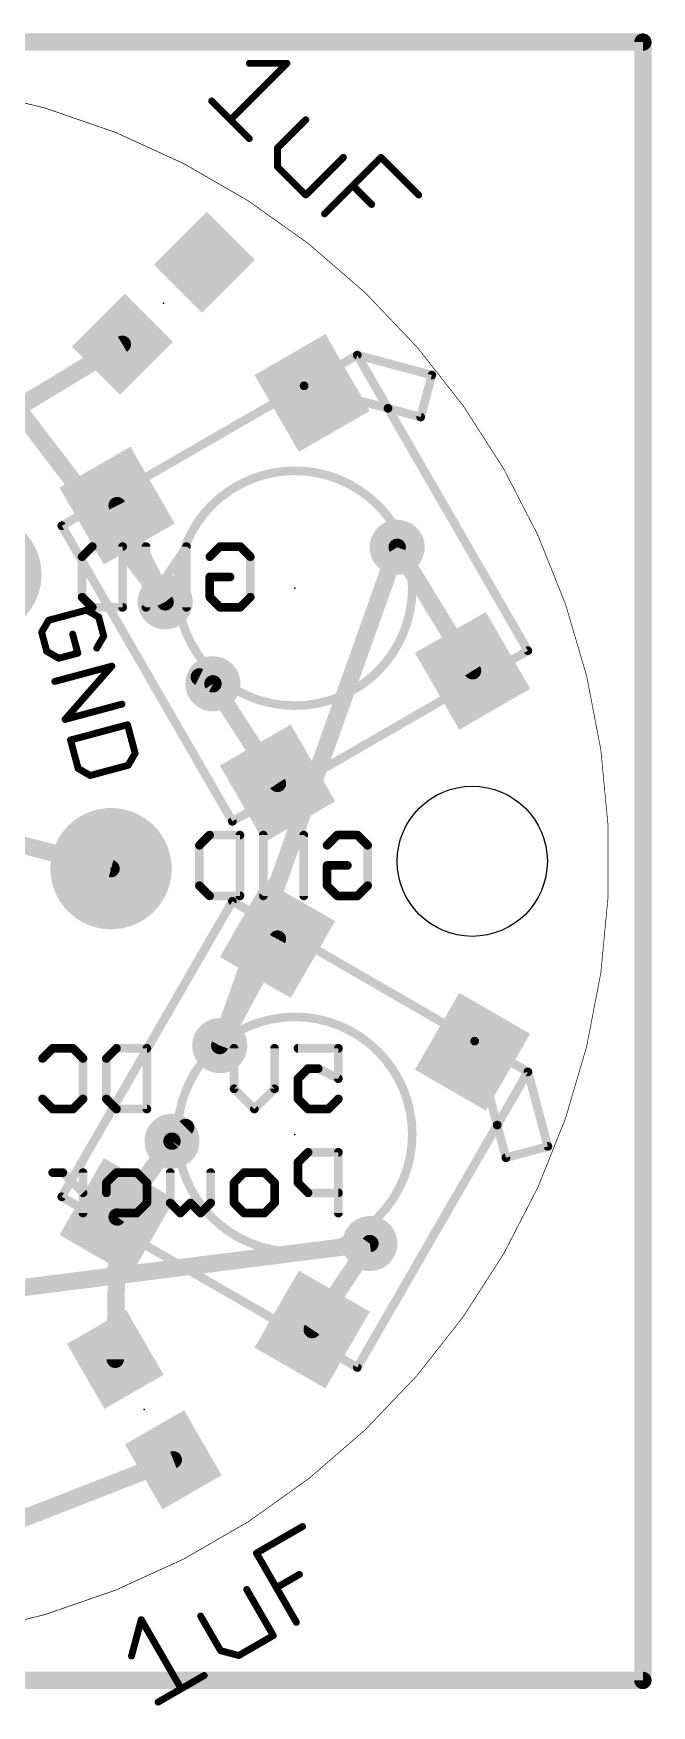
# Model space of a CAD drawing. Extents: x -13.1 to 12.1, y -12.4 to 12.1.
# Drawn here: x 3.07 to 12.13, y -12.37 to 12.13 of the extents above; entities that cross this region are included whole.
import ezdxf

# ---------------------------------------------------------------- set-up
doc = ezdxf.new("R2010")
doc.units = 0
for name, color, linetype in [('1', 12, 'CONTINUOUS'), ('16', 132, 'CONTINUOUS'), ('17', 110, 'CONTINUOUS'), ('18', 110, 'CONTINUOUS'), ('20', 53, 'CONTINUOUS'), ('21', 40, 'CONTINUOUS'), ('22', 6, 'CONTINUOUS'), ('23', 53, 'CONTINUOUS'), ('27', 253, 'CONTINUOUS')]:
    doc.layers.add(name, color=color, linetype=linetype)

# ---------------------------------------------------------------- blocks, each defined once
blk = doc.blocks.new('RECT')
blk.add_solid([(-0.5, -0.5), (0.5, -0.5), (-0.5, 0.5), (0.5, 0.5)])
blk = doc.blocks.new('ROUNDP')
at = {"const_width": 0.5}
blk.add_lwpolyline([(0, -0.25, 1), (0, 0.25, 1), (0, -0.25)], format="xyb", dxfattribs=at)
blk = doc.blocks.new('ROUNDV')
at = {"const_width": 0.5}
blk.add_lwpolyline([(0, -0.25, 1), (0, 0.25, 1), (0, -0.25)], format="xyb", dxfattribs=at)

msp = doc.modelspace()

# ---------------------------------------------------------------- linework, layer by layer
at = {"layer": '1', "const_width": 0.254}
for points in [[(12, 12), (-12, 12)], [(12, -12), (12, 12)], [(2.35, 6.35), (4.3733, 7.5733)], [(5, 3.8), (4.2961, 5.2102)], [(9.5039, 2.7898), (8.4, 4.6)], [(6.6461, 1.1398), (5.7, 2.6)], [(-2.35, 1.65), (4.2071, -0.1077)], [(5.8, -2.7), (6.6461, -1.1398)], [(4.2961, -5.2102), (5.1, -4.1)], [(4.269, -7.2955), (4.2961, -5.2102)], [(7.1539, -6.8602), (8, -5.6)], [(2.35, -9.85), (5.119, -8.7677)], [(-12, -12), (12, -12)]]:
    msp.add_lwpolyline(points, dxfattribs=at)
at = {"layer": '1', "const_width": 0.127}
for points in [[(12.0635, 12, 1), (11.9365, 12)], [(12, 11.9365, 1), (12, 12.0635)], [(4.4062, 7.519, 1), (4.3404, 7.6276)], [(4.3529, 5.2385, 1), (4.2392, 5.1818)], [(8.4542, 4.6331, 1), (8.3458, 4.5669)], [(4.9432, 3.7716, 1), (5.0568, 3.8284)], [(5.7533, 2.6345, 1), (5.6467, 2.5655)], [(9.4497, 2.7568, 1), (9.5582, 2.8229)], [(6.5928, 1.1053, 1), (6.6993, 1.1744)], [(4.1907, -0.169, 1), (4.2236, -0.0463)], [(6.7019, -1.1701, 1), (6.5902, -1.1096)], [(5.7442, -2.6697, 1), (5.8558, -2.7303)], [(5.1514, -4.1372, 1), (5.0486, -4.0628)], [(4.2446, -5.1729, 1), (4.3475, -5.2474)], [(4.3596, -5.211, 1), (4.2326, -5.2093)], [(8.0527, -5.6354, 1), (7.9473, -5.5646)], [(7.1012, -6.8248, 1), (7.2067, -6.8956)], [(4.2055, -7.2947, 1), (4.3325, -7.2963)], [(5.1421, -8.8269, 1), (5.0959, -8.7086)], [(11.9365, -12, 1), (12.0635, -12)], [(12, -12.0635, 1), (12, -11.9365)]]:
    msp.add_lwpolyline(points, format="xyb", dxfattribs=at)
at = {"layer": '16', "const_width": 0.254}
for points in [[(12, 12), (-12, 12)], [(12, -12), (12, 12)], [(0.5, 9.7), (5, 3.8)], [(8.4, 4.6), (5.8, -2.7)], [(5.7, 2.6), (5.5, 2.7)], [(5.1, -4.1), (5.3, -3.9)], [(8, -5.6), (0.9, -6.5)], [(-12, -12), (12, -12)]]:
    msp.add_lwpolyline(points, dxfattribs=at)
at = {"layer": '16', "const_width": 0.127}
for points in [[(12.0635, 12, 1), (11.9365, 12)], [(12, 11.9365, 1), (12, 12.0635)], [(8.4598, 4.5787, 1), (8.3402, 4.6213)], [(4.9495, 3.7615, 1), (5.0505, 3.8385)], [(5.5284, 2.7568, 1), (5.4716, 2.6432)], [(5.6716, 2.5432, 1), (5.7284, 2.6568)], [(5.7402, -2.6787, 1), (5.8598, -2.7213)], [(5.3449, -3.9449, 1), (5.2551, -3.8551)], [(5.0551, -4.0551, 1), (5.1449, -4.1449)], [(8.008, -5.663, 1), (7.992, -5.537)], [(11.9365, -12, 1), (12.0635, -12)], [(12, -12.0635, 1), (12, -11.9365)]]:
    msp.add_lwpolyline(points, format="xyb", dxfattribs=at)
at = {"layer": '20', "const_width": 0.01}
msp.add_lwpolyline([(0, -11.5004, 1), (0, 11.5004, 1), (0, -11.5004)], format="xyb", dxfattribs=at)
at = {"layer": '20'}
msp.add_circle((9.5, 0), 1.1, dxfattribs=at)
at = {"layer": '21'}
for points, const_width in [([(7.0356, 6.9651), (7.8151, 7.4151)], 0.127), ([(7.8151, 7.4151), (8.2651, 6.6356)], 0.127), ([(8.9079, 7.1222), (7.8151, 7.4151)], 0.127), ([(8.7432, 6.5075), (8.9079, 7.1222)], 0.127), ([(3.4849, 4.9151), (7.0356, 6.9651)], 0.127), ([(7.0356, 6.9651), (8.2651, 6.6356)], 0.127), ([(8.2651, 6.6356), (10.3151, 3.0849)], 0.127), ([(8.2651, 6.6356), (8.7432, 6.5075)], 0.127), ([(5.9849, 0.5849), (3.4849, 4.9151)], 0.127), ([(3.8488, 3.6797), (3.2922, 3.5306)], 0.1016), ([(4.0252, 3.5779), (3.8488, 3.6797)], 0.1016), ([(3.2922, 3.5306), (3.1904, 3.3542)], 0.1016), ([(4.0998, 3.2996), (4.0252, 3.5779)], 0.1016), ([(3.1904, 3.3542), (3.2649, 3.0759)], 0.1016), ([(3.7197, 3.0486), (3.6451, 3.3269)], 0.1016), ([(3.9979, 3.1231), (4.0998, 3.2996)], 0.1016), ([(3.2649, 3.0759), (3.4414, 2.974)], 0.1016), ([(3.4414, 2.974), (3.7197, 3.0486)], 0.1016), ([(10.3151, 3.0849), (5.9849, 0.5849)], 0.127), ([(3.3831, 2.6348), (4.218, 2.8585)], 0.1016), ([(4.218, 2.8585), (3.5322, 2.0783)], 0.1016), ([(3.5322, 2.0783), (4.3671, 2.302)], 0.1016), ([(4.448, 2.0001), (3.6131, 1.7764)], 0.1016), ([(4.5599, 1.5826), (4.448, 2.0001)], 0.1016), ([(3.6131, 1.7764), (3.725, 1.3589)], 0.1016), ([(4.458, 1.4062), (4.5599, 1.5826)], 0.1016), ([(3.725, 1.3589), (3.9014, 1.2571)], 0.1016), ([(3.9014, 1.2571), (4.458, 1.4062)], 0.1016), ([(3.4849, -4.9151), (5.9849, -0.5849)], 0.127), ([(5.9849, -0.5849), (9.5356, -2.6349)], 0.127), ([(9.5356, -2.6349), (10.3151, -3.0849)], 0.127), ([(9.5356, -2.6349), (9.8651, -3.8644)], 0.127), ([(10.3151, -3.0849), (9.8651, -3.8644)], 0.127), ([(10.6079, -4.1778), (10.3151, -3.0849)], 0.127), ([(9.8651, -3.8644), (7.8151, -7.4151)], 0.127), ([(9.8651, -3.8644), (9.9932, -4.3425)], 0.127), ([(9.9932, -4.3425), (10.6079, -4.1778)], 0.127), ([(7.8151, -7.4151), (3.4849, -4.9151)], 0.127)]:
    msp.add_lwpolyline(points, dxfattribs=dict(at, const_width=const_width))
for points, const_width in [([(7.8426, 7.4309, 1), (7.7876, 7.3992)], 0.0635), ([(7.8233, 7.4457, 1), (7.8068, 7.3844)], 0.0635), ([(7.8309, 7.3876, 1), (7.7992, 7.4426)], 0.0635), ([(8.9385, 7.114, 1), (8.8772, 7.1305)], 0.0635), ([(8.8997, 7.0916, 1), (8.9161, 7.1529)], 0.0635), ([(7.0439, 6.9957, 1), (7.0274, 6.9344)], 0.0635), ([(7.0198, 6.9926, 1), (7.0515, 6.9376)], 0.0635), ([(7.0515, 6.9376, 1), (7.0198, 6.9926)], 0.0635), ([(8.2926, 6.6515, 1), (8.2376, 6.6198)], 0.0635), ([(8.2733, 6.6663, 1), (8.2568, 6.605)], 0.0635), ([(8.2376, 6.6198, 1), (8.2926, 6.6515)], 0.0635), ([(8.2568, 6.605, 1), (8.2733, 6.6663)], 0.0635), ([(8.7125, 6.5157, 1), (8.7738, 6.4993)], 0.0635), ([(8.735, 6.4769, 1), (8.7514, 6.5382)], 0.0635), ([(6.9, 2.2795, 1), (6.9, 5.7205, 1), (6.9, 2.2795)], 0.127), ([(3.5124, 4.9309, 1), (3.4574, 4.8992)], 0.0635), ([(3.4691, 4.9426, 1), (3.5008, 4.8876)], 0.0635), ([(3.8615, 3.7017, 1), (3.8361, 3.6577)], 0.0508), ([(3.8554, 3.6552, 1), (3.8422, 3.7043)], 0.0508), ([(3.2856, 3.5551, 1), (3.2988, 3.506)], 0.0508), ([(3.3142, 3.5179, 1), (3.2702, 3.5433)], 0.0508), ([(4.0498, 3.5844, 1), (4.0007, 3.5713)], 0.0508), ([(4.0125, 3.5559, 1), (4.0379, 3.5999)], 0.0508), ([(3.2149, 3.3607, 1), (3.1658, 3.3476)], 0.0508), ([(3.1684, 3.3668, 1), (3.2124, 3.3415)], 0.0508), ([(3.6696, 3.3334, 1), (3.6205, 3.3203)], 0.0508), ([(4.0753, 3.293, 1), (4.1243, 3.3061)], 0.0508), ([(4.1218, 3.2869, 1), (4.0778, 3.3123)], 0.0508), ([(3.2776, 3.0979, 1), (3.2522, 3.0539)], 0.0508), ([(3.2404, 3.0693, 1), (3.2895, 3.0824)], 0.0508), ([(3.4348, 2.9985, 1), (3.4479, 2.9495)], 0.0508), ([(3.4287, 2.952, 1), (3.4541, 2.996)], 0.0508), ([(3.6951, 3.042, 1), (3.7442, 3.0551)], 0.0508), ([(3.7262, 3.024, 1), (3.7131, 3.0731)], 0.0508), ([(3.9759, 3.1358, 1), (4.0199, 3.1104)], 0.0508), ([(10.2876, 3.0691, 1), (10.3426, 3.1008)], 0.0635), ([(10.3309, 3.0574, 1), (10.2992, 3.1124)], 0.0635), ([(4.2371, 2.8418, 1), (4.1989, 2.8753)], 0.0508), ([(4.2246, 2.834, 1), (4.2114, 2.8831)], 0.0508), ([(3.3765, 2.6594, 1), (3.3897, 2.6103)], 0.0508), ([(4.3737, 2.2774, 1), (4.3605, 2.3265)], 0.0508), ([(3.5257, 2.1028, 1), (3.5388, 2.0537)], 0.0508), ([(3.5132, 2.095, 1), (3.5513, 2.0615)], 0.0508), ([(4.4725, 2.0067, 1), (4.4235, 1.9935)], 0.0508), ([(4.4546, 1.9756, 1), (4.4414, 2.0246)], 0.0508), ([(3.6377, 1.783, 1), (3.5886, 1.7698)], 0.0508), ([(3.6065, 1.8009, 1), (3.6197, 1.7518)], 0.0508), ([(4.5353, 1.5761, 1), (4.5844, 1.5892)], 0.0508), ([(4.5819, 1.5699, 1), (4.5379, 1.5953)], 0.0508), ([(3.7377, 1.3809, 1), (3.7123, 1.3369)], 0.0508), ([(3.7004, 1.3524, 1), (3.7495, 1.3655)], 0.0508), ([(3.8948, 1.2816, 1), (3.908, 1.2325)], 0.0508), ([(3.8887, 1.2351, 1), (3.9141, 1.2791)], 0.0508), ([(4.436, 1.4189, 1), (4.48, 1.3935)], 0.0508), ([(4.4646, 1.3817, 1), (4.4514, 1.4307)], 0.0508), ([(5.9691, 0.6124, 1), (6.0008, 0.5574)], 0.0635), ([(5.9574, 0.5691, 1), (6.0124, 0.6008)], 0.0635), ([(6.0008, -0.5574, 1), (5.9691, -0.6124)], 0.0635), ([(6.0124, -0.6008, 1), (5.9574, -0.5691)], 0.0635), ([(6.9, -5.7205, 1), (6.9, -2.2795, 1), (6.9, -5.7205)], 0.127), ([(9.5515, -2.6074, 1), (9.5198, -2.6624)], 0.0635), ([(9.5663, -2.6267, 1), (9.505, -2.6432)], 0.0635), ([(9.5198, -2.6624, 1), (9.5515, -2.6074)], 0.0635), ([(10.3457, -3.0767, 1), (10.2844, -3.0932)], 0.0635), ([(10.3426, -3.1008, 1), (10.2876, -3.0691)], 0.0635), ([(10.2992, -3.1124, 1), (10.3309, -3.0574)], 0.0635), ([(9.8957, -3.8561, 1), (9.8344, -3.8726)], 0.0635), ([(9.8376, -3.8485, 1), (9.8926, -3.8802)], 0.0635), ([(9.8344, -3.8726, 1), (9.8957, -3.8561)], 0.0635), ([(9.8926, -3.8802, 1), (9.8376, -3.8485)], 0.0635), ([(10.5772, -4.186, 1), (10.6385, -4.1695)], 0.0635), ([(10.6161, -4.2084, 1), (10.5997, -4.1471)], 0.0635), ([(9.985, -4.3118, 1), (10.0014, -4.3731)], 0.0635), ([(9.9625, -4.3507, 1), (10.0238, -4.3342)], 0.0635), ([(3.4574, -4.8992, 1), (3.5124, -4.9309)], 0.0635), ([(3.5008, -4.8876, 1), (3.4691, -4.9426)], 0.0635), ([(7.7876, -7.3992, 1), (7.8426, -7.4309)], 0.0635), ([(7.7992, -7.4426, 1), (7.8309, -7.3876)], 0.0635)]:
    msp.add_lwpolyline(points, format="xyb", dxfattribs=dict(at, const_width=const_width))
at = {"layer": '22', "const_width": 0.127}
for points in [[(3.7833, 4.462), (3.9316, 4.6103)], [(3.9316, 4.6103), (4.3765, 4.6103)], [(4.3765, 4.6103), (4.3765, 3.7205)], [(5.312, 4.6103), (4.7188, 3.7205)], [(4.7188, 3.7205), (4.7188, 4.6103)], [(5.312, 3.7205), (5.312, 4.6103)], [(5.6543, 4.462), (5.8026, 4.6103)], [(5.8026, 4.6103), (6.0992, 4.6103)], [(6.0992, 4.6103), (6.2475, 4.462)], [(3.7833, 3.8688), (3.7833, 4.462)], [(6.2475, 4.462), (6.2475, 3.8688)], [(5.6543, 3.8688), (5.6543, 4.1654)], [(5.6543, 4.1654), (5.9509, 4.1654)], [(3.9316, 3.7205), (3.7833, 3.8688)], [(5.8026, 3.7205), (5.6543, 3.8688)], [(6.2475, 3.8688), (6.0992, 3.7205)], [(4.3765, 3.7205), (3.9316, 3.7205)], [(6.0992, 3.7205), (5.8026, 3.7205)], [(5.5023, 0.235), (5.6506, 0.3833)], [(5.5023, -0.3582), (5.5023, 0.235)], [(5.6506, 0.3833), (6.0955, 0.3833)], [(6.0955, 0.3833), (6.0955, -0.5065)], [(7.031, 0.3833), (6.4378, -0.5065)], [(6.4378, -0.5065), (6.4378, 0.3833)], [(7.031, -0.5065), (7.031, 0.3833)], [(7.3733, 0.235), (7.5216, 0.3833)], [(7.5216, 0.3833), (7.8182, 0.3833)], [(7.8182, 0.3833), (7.9665, 0.235)], [(7.9665, 0.235), (7.9665, -0.3582)], [(7.3733, -0.3582), (7.3733, -0.0616)], [(7.3733, -0.0616), (7.6699, -0.0616)], [(5.6506, -0.5065), (5.5023, -0.3582)], [(6.0955, -0.5065), (5.6506, -0.5065)], [(7.5216, -0.5065), (7.3733, -0.3582)], [(7.8182, -0.5065), (7.5216, -0.5065)], [(7.9665, -0.3582), (7.8182, -0.5065)], [(3.203, -2.888), (3.3513, -2.7397)], [(3.3513, -2.7397), (3.6479, -2.7397)], [(3.6479, -2.7397), (3.7962, -2.888)], [(4.1385, -2.888), (4.2868, -2.7397)], [(4.2868, -2.7397), (4.7317, -2.7397)], [(4.7317, -2.7397), (4.7317, -3.6295)], [(6.0095, -3.3329), (6.0095, -2.7397)], [(6.6027, -2.7397), (6.6027, -3.3329)], [(6.9451, -2.7397), (7.5382, -2.7397)], [(7.5382, -2.7397), (7.5382, -3.1846)], [(3.7962, -2.888), (3.7962, -3.4812)], [(4.1385, -3.4812), (4.1385, -2.888)], [(7.0934, -3.0363), (6.9451, -3.1846)], [(6.9451, -3.1846), (6.9451, -3.4812)], [(7.2416, -3.0363), (7.0934, -3.0363)], [(7.5382, -3.1846), (7.2416, -3.0363)], [(3.3513, -3.6295), (3.203, -3.4812)], [(3.7962, -3.4812), (3.6479, -3.6295)], [(4.2868, -3.6295), (4.1385, -3.4812)], [(6.3061, -3.6295), (6.0095, -3.3329)], [(6.6027, -3.3329), (6.3061, -3.6295)], [(6.9451, -3.4812), (7.0934, -3.6295)], [(7.3899, -3.6295), (7.5382, -3.4812)], [(3.6479, -3.6295), (3.3513, -3.6295)], [(4.7317, -3.6295), (4.2868, -3.6295)], [(7.0934, -3.6295), (7.3899, -3.6295)], [(7.0934, -4.2637), (6.9451, -4.412)], [(6.9451, -4.412), (6.9451, -4.7086)], [(7.5382, -4.2637), (7.0934, -4.2637)], [(7.5382, -5.1535), (7.5382, -4.2637)], [(3.4996, -4.5603), (3.3513, -4.5603)], [(3.7962, -4.8569), (3.4996, -4.5603)], [(3.7962, -5.1535), (3.7962, -4.5603)], [(4.2868, -4.5603), (4.1385, -4.7086)], [(4.1385, -4.7086), (4.1385, -4.8569)], [(4.5834, -4.5603), (4.2868, -4.5603)], [(4.7317, -4.7086), (4.5834, -4.5603)], [(4.7317, -5.0052), (4.7317, -4.7086)], [(5.074, -5.0052), (5.074, -4.5603)], [(5.6672, -4.5603), (5.6672, -5.0052)], [(6.0095, -4.7086), (6.1578, -4.5603)], [(6.0095, -5.0052), (6.0095, -4.7086)], [(6.1578, -4.5603), (6.4544, -4.5603)], [(6.4544, -4.5603), (6.6027, -4.7086)], [(6.6027, -4.7086), (6.6027, -5.0052)], [(6.9451, -4.7086), (7.0934, -4.8569)], [(4.1385, -4.8569), (4.7317, -4.8569)], [(7.0934, -4.8569), (7.5382, -4.8569)], [(4.2868, -5.1535), (4.5834, -5.1535)], [(4.5834, -5.1535), (4.7317, -5.0052)], [(5.2223, -5.1535), (5.074, -5.0052)], [(5.3706, -5.0052), (5.2223, -5.1535)], [(5.5189, -5.1535), (5.3706, -5.0052)], [(5.6672, -5.0052), (5.5189, -5.1535)], [(6.1578, -5.1535), (6.0095, -5.0052)], [(6.4544, -5.1535), (6.1578, -5.1535)], [(6.6027, -5.0052), (6.4544, -5.1535)]]:
    msp.add_lwpolyline(points, dxfattribs=at)
at = {"layer": '22', "const_width": 0.0635}
for points in [[(3.9316, 4.642, 1), (3.9316, 4.5785)], [(3.954, 4.5878, 1), (3.9091, 4.6327)], [(4.4082, 4.6103, 1), (4.3447, 4.6103)], [(4.3765, 4.5785, 1), (4.3765, 4.642)], [(4.7506, 4.6103, 1), (4.6871, 4.6103)], [(5.3437, 4.6103, 1), (5.2802, 4.6103)], [(5.3384, 4.5926, 1), (5.2856, 4.6279)], [(5.8026, 4.642, 1), (5.8026, 4.5785)], [(5.8251, 4.5878, 1), (5.7802, 4.6327)], [(6.1217, 4.6327, 1), (6.0768, 4.5878)], [(6.0992, 4.5785, 1), (6.0992, 4.642)], [(3.815, 4.462, 1), (3.7515, 4.462)], [(3.7608, 4.4844, 1), (3.8057, 4.4395)], [(5.6319, 4.4844, 1), (5.6768, 4.4395)], [(6.2793, 4.462, 1), (6.2158, 4.462)], [(6.225, 4.4395, 1), (6.27, 4.4844)], [(5.6543, 4.1971, 1), (5.6543, 4.1336)], [(5.6861, 4.1654, 1), (5.6226, 4.1654)], [(5.9509, 4.1336, 1), (5.9509, 4.1971)], [(3.8057, 3.8912, 1), (3.7608, 3.8463)], [(5.6768, 3.8912, 1), (5.6319, 3.8463)], [(6.27, 3.8463, 1), (6.225, 3.8912)], [(3.7515, 3.8688, 1), (3.815, 3.8688)], [(3.9316, 3.7523, 1), (3.9316, 3.6888)], [(3.9091, 3.698, 1), (3.954, 3.743)], [(4.3447, 3.7205, 1), (4.4082, 3.7205)], [(4.3765, 3.6888, 1), (4.3765, 3.7523)], [(4.6924, 3.7381, 1), (4.7452, 3.7029)], [(4.6871, 3.7205, 1), (4.7506, 3.7205)], [(5.2802, 3.7205, 1), (5.3437, 3.7205)], [(5.6226, 3.8688, 1), (5.6861, 3.8688)], [(5.8026, 3.7523, 1), (5.8026, 3.6888)], [(5.7802, 3.698, 1), (5.8251, 3.743)], [(6.0768, 3.743, 1), (6.1217, 3.698)], [(6.0992, 3.6888, 1), (6.0992, 3.7523)], [(6.2158, 3.8688, 1), (6.2793, 3.8688)], [(5.534, 0.235, 1), (5.4705, 0.235)], [(5.4798, 0.2574, 1), (5.5247, 0.2125)], [(5.6506, 0.415, 1), (5.6506, 0.3515)], [(5.673, 0.3608, 1), (5.6281, 0.4057)], [(6.1272, 0.3833, 1), (6.0637, 0.3833)], [(6.0955, 0.3515, 1), (6.0955, 0.415)], [(6.4696, 0.3833, 1), (6.4061, 0.3833)], [(7.0627, 0.3833, 1), (6.9992, 0.3833)], [(7.0574, 0.3656, 1), (7.0046, 0.4009)], [(7.3509, 0.2574, 1), (7.3958, 0.2125)], [(7.5216, 0.415, 1), (7.5216, 0.3515)], [(7.5441, 0.3608, 1), (7.4992, 0.4057)], [(7.8407, 0.4057, 1), (7.7958, 0.3608)], [(7.8182, 0.3515, 1), (7.8182, 0.415)], [(7.9983, 0.235, 1), (7.9348, 0.235)], [(7.944, 0.2125, 1), (7.989, 0.2574)], [(7.4051, -0.0616, 1), (7.3416, -0.0616)], [(7.3733, -0.0299, 1), (7.3733, -0.0934)], [(7.6699, -0.0934, 1), (7.6699, -0.0299)], [(5.5247, -0.3358, 1), (5.4798, -0.3807)], [(5.4705, -0.3582, 1), (5.534, -0.3582)], [(5.6506, -0.4748, 1), (5.6506, -0.5383)], [(5.6281, -0.529, 1), (5.673, -0.484)], [(6.0637, -0.5065, 1), (6.1272, -0.5065)], [(6.0955, -0.5383, 1), (6.0955, -0.4748)], [(6.4114, -0.4889, 1), (6.4642, -0.5241)], [(6.4061, -0.5065, 1), (6.4696, -0.5065)], [(6.9992, -0.5065, 1), (7.0627, -0.5065)], [(7.3416, -0.3582, 1), (7.4051, -0.3582)], [(7.3958, -0.3358, 1), (7.3509, -0.3807)], [(7.5216, -0.4748, 1), (7.5216, -0.5383)], [(7.4992, -0.529, 1), (7.5441, -0.484)], [(7.7958, -0.484, 1), (7.8407, -0.529)], [(7.8182, -0.5383, 1), (7.8182, -0.4748)], [(7.9348, -0.3582, 1), (7.9983, -0.3582)], [(7.989, -0.3807, 1), (7.944, -0.3358)], [(3.3513, -2.708, 1), (3.3513, -2.7715)], [(3.3737, -2.7622, 1), (3.3288, -2.7173)], [(3.6703, -2.7173, 1), (3.6254, -2.7622)], [(3.6479, -2.7715, 1), (3.6479, -2.708)], [(4.2868, -2.708, 1), (4.2868, -2.7715)], [(4.3092, -2.7622, 1), (4.2643, -2.7173)], [(4.7634, -2.7397, 1), (4.6999, -2.7397)], [(4.7317, -2.7715, 1), (4.7317, -2.708)], [(6.0413, -2.7397, 1), (5.9778, -2.7397)], [(6.6345, -2.7397, 1), (6.571, -2.7397)], [(6.9451, -2.708, 1), (6.9451, -2.7715)], [(7.57, -2.7397, 1), (7.5065, -2.7397)], [(7.5382, -2.7715, 1), (7.5382, -2.708)], [(3.1805, -2.8656, 1), (3.2254, -2.9105)], [(3.8279, -2.888, 1), (3.7644, -2.888)], [(3.7737, -2.9105, 1), (3.8186, -2.8656)], [(4.1703, -2.888, 1), (4.1068, -2.888)], [(4.1161, -2.8656, 1), (4.161, -2.9105)], [(6.9768, -3.1846, 1), (6.9133, -3.1846)], [(6.9226, -3.1622, 1), (6.9675, -3.2071)], [(7.0934, -3.0046, 1), (7.0934, -3.0681)], [(7.1158, -3.0588, 1), (7.0709, -3.0139)], [(7.2558, -3.0079, 1), (7.2274, -3.0647)], [(7.2416, -3.0681, 1), (7.2416, -3.0046)], [(7.5065, -3.1846, 1), (7.57, -3.1846)], [(7.524, -3.213, 1), (7.5524, -3.1562)], [(3.2254, -3.4587, 1), (3.1805, -3.5036)], [(3.8186, -3.5036, 1), (3.7737, -3.4587)], [(4.161, -3.4587, 1), (4.1161, -3.5036)], [(6.032, -3.3104, 1), (5.9871, -3.3554)], [(5.9778, -3.3329, 1), (6.0413, -3.3329)], [(6.571, -3.3329, 1), (6.6345, -3.3329)], [(6.6252, -3.3554, 1), (6.5803, -3.3104)], [(6.9675, -3.4587, 1), (6.9226, -3.5036)], [(7.5607, -3.5036, 1), (7.5158, -3.4587)], [(3.3513, -3.5977, 1), (3.3513, -3.6612)], [(3.3288, -3.6519, 1), (3.3737, -3.607)], [(3.6254, -3.607, 1), (3.6703, -3.6519)], [(3.6479, -3.6612, 1), (3.6479, -3.5977)], [(3.7644, -3.4812, 1), (3.8279, -3.4812)], [(4.1068, -3.4812, 1), (4.1703, -3.4812)], [(4.2868, -3.5977, 1), (4.2868, -3.6612)], [(4.2643, -3.6519, 1), (4.3092, -3.607)], [(4.6999, -3.6295, 1), (4.7634, -3.6295)], [(4.7317, -3.6612, 1), (4.7317, -3.5977)], [(6.2837, -3.607, 1), (6.3286, -3.6519)], [(6.2837, -3.6519, 1), (6.3286, -3.607)], [(6.9133, -3.4812, 1), (6.9768, -3.4812)], [(7.0934, -3.5977, 1), (7.0934, -3.6612)], [(7.0709, -3.6519, 1), (7.1158, -3.607)], [(7.3675, -3.607, 1), (7.4124, -3.6519)], [(7.3899, -3.6612, 1), (7.3899, -3.5977)], [(6.9768, -4.412, 1), (6.9133, -4.412)], [(6.9226, -4.3896, 1), (6.9675, -4.4345)], [(7.0934, -4.232, 1), (7.0934, -4.2955)], [(7.1158, -4.2862, 1), (7.0709, -4.2413)], [(7.57, -4.2637, 1), (7.5065, -4.2637)], [(7.5382, -4.2955, 1), (7.5382, -4.232)], [(3.3513, -4.5286, 1), (3.3513, -4.5921)], [(3.522, -4.5379, 1), (3.4771, -4.5828)], [(3.4996, -4.5921, 1), (3.4996, -4.5286)], [(3.8279, -4.5603, 1), (3.7644, -4.5603)], [(4.1703, -4.7086, 1), (4.1068, -4.7086)], [(4.2868, -4.5286, 1), (4.2868, -4.5921)], [(4.3092, -4.5828, 1), (4.2643, -4.5379)], [(4.6058, -4.5379, 1), (4.5609, -4.5828)], [(4.5834, -4.5921, 1), (4.5834, -4.5286)], [(4.7634, -4.7086, 1), (4.6999, -4.7086)], [(5.1058, -4.5603, 1), (5.0423, -4.5603)], [(5.6989, -4.5603, 1), (5.6354, -4.5603)], [(6.0413, -4.7086, 1), (5.9778, -4.7086)], [(6.1578, -4.5286, 1), (6.1578, -4.5921)], [(6.1803, -4.5828, 1), (6.1354, -4.5379)], [(6.4769, -4.5379, 1), (6.432, -4.5828)], [(6.4544, -4.5921, 1), (6.4544, -4.5286)], [(6.6345, -4.7086, 1), (6.571, -4.7086)], [(6.9675, -4.6862, 1), (6.9226, -4.7311)], [(3.7737, -4.8794, 1), (3.8186, -4.8344)], [(4.1385, -4.8252, 1), (4.1385, -4.8887)], [(4.1161, -4.6862, 1), (4.161, -4.7311)], [(4.1068, -4.8569, 1), (4.1703, -4.8569)], [(4.7092, -4.7311, 1), (4.7541, -4.6862)], [(4.7317, -4.8887, 1), (4.7317, -4.8252)], [(5.9871, -4.6862, 1), (6.032, -4.7311)], [(6.5803, -4.7311, 1), (6.6252, -4.6862)], [(6.9133, -4.7086, 1), (6.9768, -4.7086)], [(7.0934, -4.8252, 1), (7.0934, -4.8887)], [(7.0709, -4.8794, 1), (7.1158, -4.8344)], [(7.5382, -4.8887, 1), (7.5382, -4.8252)], [(3.7644, -5.1535, 1), (3.8279, -5.1535)], [(4.2868, -5.1217, 1), (4.2868, -5.1852)], [(4.5609, -5.131, 1), (4.6058, -5.1759)], [(4.5834, -5.1852, 1), (4.5834, -5.1217)], [(4.6999, -5.0052, 1), (4.7634, -5.0052)], [(4.7541, -5.0276, 1), (4.7092, -4.9827)], [(5.0423, -5.0052, 1), (5.1058, -5.0052)], [(5.0965, -4.9827, 1), (5.0516, -5.0276)], [(5.1999, -5.131, 1), (5.2448, -5.1759)], [(5.1999, -5.1759, 1), (5.2448, -5.131)], [(5.3931, -4.9827, 1), (5.3482, -5.0276)], [(5.3931, -5.0276, 1), (5.3482, -4.9827)], [(5.4965, -5.131, 1), (5.5414, -5.1759)], [(5.4965, -5.1759, 1), (5.5414, -5.131)], [(5.6354, -5.0052, 1), (5.6989, -5.0052)], [(5.6896, -5.0276, 1), (5.6447, -4.9827)], [(6.032, -4.9827, 1), (5.9871, -5.0276)], [(5.9778, -5.0052, 1), (6.0413, -5.0052)], [(6.1578, -5.1217, 1), (6.1578, -5.1852)], [(6.1354, -5.1759, 1), (6.1803, -5.131)], [(6.432, -5.131, 1), (6.4769, -5.1759)], [(6.4544, -5.1852, 1), (6.4544, -5.1217)], [(6.571, -5.0052, 1), (6.6345, -5.0052)], [(6.6252, -5.0276, 1), (6.5803, -4.9827)], [(7.5065, -5.1535, 1), (7.57, -5.1535)]]:
    msp.add_lwpolyline(points, format="xyb", dxfattribs=at)
at = {"layer": '23'}
for p in [(4.9743, 8.1743), (6.9, 4), (4.2071, -0.1077), (6.9, -4), (4.694, -8.0316)]:
    msp.add_point(p, dxfattribs=at)
at = {"layer": '27', "const_width": 0.1016}
for points in [[(6.7844, 11.6893), (5.9575, 10.8624)], [(6.2331, 11.6893), (6.7844, 11.6893)], [(5.6818, 11.138), (6.2331, 10.5868)], [(7.06, 10.8624), (6.6465, 10.4489)], [(6.6465, 10.4489), (6.6465, 10.1733)], [(7.06, 9.7599), (7.6113, 10.3111)], [(7.3356, 9.4842), (8.1625, 10.3111)], [(8.1625, 10.3111), (8.7138, 9.7599)], [(6.6465, 10.1733), (7.06, 9.7599)], [(7.7491, 9.8977), (8.0247, 9.622)], [(6.3375, -10.1348), (7.0127, -9.745)], [(6.9222, -11.1475), (6.3375, -10.1348)], [(6.6299, -10.6411), (6.9674, -10.4462)], [(6.5846, -11.3424), (6.1948, -10.6672)], [(5.5197, -11.057), (5.812, -11.5634)], [(4.507, -11.6417), (4.6496, -11.1093)], [(4.6496, -11.1093), (5.2343, -12.122)], [(6.0783, -11.6347), (6.5846, -11.3424)], [(5.812, -11.5634), (6.0783, -11.6347)], [(4.8968, -12.3169), (5.5719, -11.9271)]]:
    msp.add_lwpolyline(points, dxfattribs=at)
at = {"layer": '27', "const_width": 0.0508}
for points in [[(6.2331, 11.7147, 1), (6.2331, 11.6639)], [(6.8023, 11.6713, 1), (6.7664, 11.7072)], [(6.7844, 11.6639, 1), (6.7844, 11.7147)], [(5.6998, 11.156, 1), (5.6639, 11.1201)], [(5.9395, 10.8803, 1), (5.9754, 10.8444)], [(7.078, 10.8444, 1), (7.042, 10.8803)], [(6.2151, 10.5688, 1), (6.2511, 10.6047)], [(6.6719, 10.4489, 1), (6.6211, 10.4489)], [(6.6286, 10.4669, 1), (6.6645, 10.431)], [(7.6292, 10.2932, 1), (7.5933, 10.3291)], [(8.1805, 10.3291, 1), (8.1445, 10.2932)], [(8.1805, 10.2932, 1), (8.1445, 10.3291)], [(6.6645, 10.1913, 1), (6.6286, 10.1553)], [(6.6211, 10.1733, 1), (6.6719, 10.1733)], [(7.042, 9.7778, 1), (7.078, 9.7419)], [(7.042, 9.7419, 1), (7.078, 9.7778)], [(7.767, 9.9156, 1), (7.7311, 9.8797)], [(8.6958, 9.7419, 1), (8.7317, 9.7778)], [(8.0067, 9.6041, 1), (8.0427, 9.64)], [(7.3177, 9.5022, 1), (7.3536, 9.4663)], [(7.0254, -9.767, 1), (7, -9.723)], [(6.3595, -10.1221, 1), (6.3155, -10.1475)], [(6.3248, -10.1128, 1), (6.3502, -10.1568)], [(6.9801, -10.4682, 1), (6.9547, -10.4242)], [(6.2168, -10.6545, 1), (6.1728, -10.6799)], [(6.6172, -10.6191, 1), (6.6426, -10.6631)], [(5.5417, -11.0443, 1), (5.4977, -11.0697)], [(4.6716, -11.0966, 1), (4.6276, -11.122)], [(4.6742, -11.1158, 1), (4.6251, -11.1027)], [(6.9002, -11.1602, 1), (6.9442, -11.1348)], [(6.5626, -11.3551, 1), (6.6066, -11.3297)], [(6.5973, -11.3644, 1), (6.5719, -11.3204)], [(4.4824, -11.6352, 1), (4.5315, -11.6483)], [(5.8186, -11.5389, 1), (5.8055, -11.5879)], [(5.79, -11.5761, 1), (5.834, -11.5507)], [(6.0656, -11.6127, 1), (6.091, -11.6567)], [(6.0717, -11.6593, 1), (6.0849, -11.6102)], [(5.5846, -11.9491, 1), (5.5592, -11.9051)], [(5.2123, -12.1347, 1), (5.2563, -12.1093)], [(4.8841, -12.2949, 1), (4.9095, -12.3389)]]:
    msp.add_lwpolyline(points, format="xyb", dxfattribs=at)

# ---------------------------------------------------------------- block references
at = {"layer": '1', "xscale": 1.1}
for p, rotation in [((5.5754, 8.7754), 45), ((4.3733, 7.5733), 45), ((4.269, -7.2955), 300), ((5.119, -8.7677), 300)]:
    msp.add_blockref('RECT', p, dxfattribs=dict(at, rotation=rotation))
at = {"layer": '1', "xscale": 1.3, "yscale": 1.2}
for p, rotation in [((7.1539, 6.8602), 120), ((4.2961, 5.2102), 120), ((9.5039, 2.7898), 120), ((6.6461, 1.1398), 120), ((6.6461, -1.1398), 60), ((9.5039, -2.7898), 60), ((4.2961, -5.2102), 60), ((7.1539, -6.8602), 60)]:
    msp.add_blockref('RECT', p, dxfattribs=dict(at, rotation=rotation))
at = {"layer": '17', "xscale": 1.778, "yscale": 1.778}
for p in [(2.3, 4.2), (2.3, 4.2), (4.2071, -0.1077), (4.2071, -0.1077)]:
    msp.add_blockref('ROUNDP', p, dxfattribs=at)
at = {"layer": '18', "xscale": 0.8064, "yscale": 0.8064}
for p in [(8.4, 4.6), (8.4, 4.6), (5, 3.8), (5, 3.8), (5.7, 2.6), (5.7, 2.6), (5.8, -2.7), (5.8, -2.7), (5.1, -4.1), (5.1, -4.1), (8, -5.6), (8, -5.6)]:
    msp.add_blockref('ROUNDV', p, dxfattribs=at)

doc.saveas('drawing.dxf')
